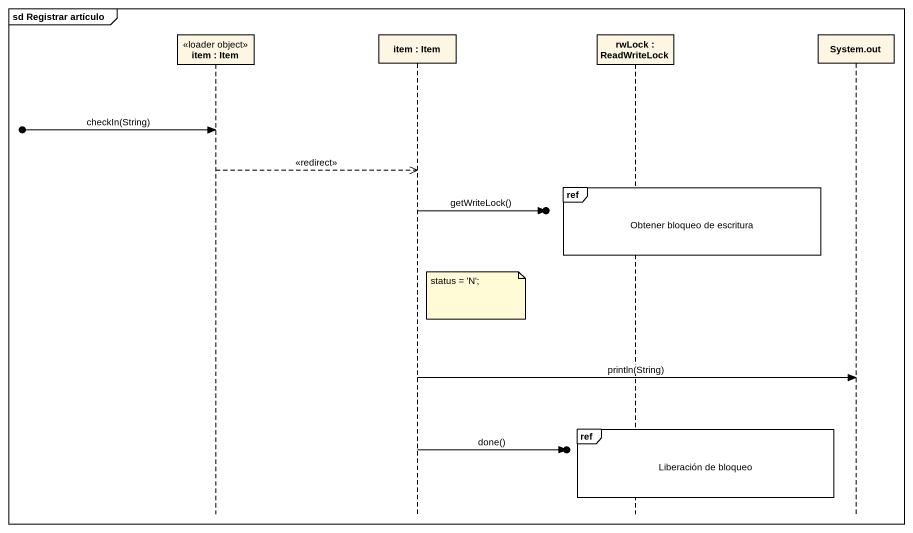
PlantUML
@startuml
mainframe sd Registrar artículo
hide footbox
participant "item : Item" as item <<loader object>>
participant "item : Item" as item_2
participant "rwLock : ReadWriteLock" as rwLock
participant "System.out" as System_out

[o-> item : checkIn(String)
item -->> item_2 : <<redirect>>
ref over rwLock : Obtener bloqueo de escritura
item_2 ->o] : getWriteLock()
note right of item_2 : status = 'N';
item_2 -> System_out : println(String)
ref over rwLock : Liberación de bloqueo
item_2 ->o] : done()
@enduml
